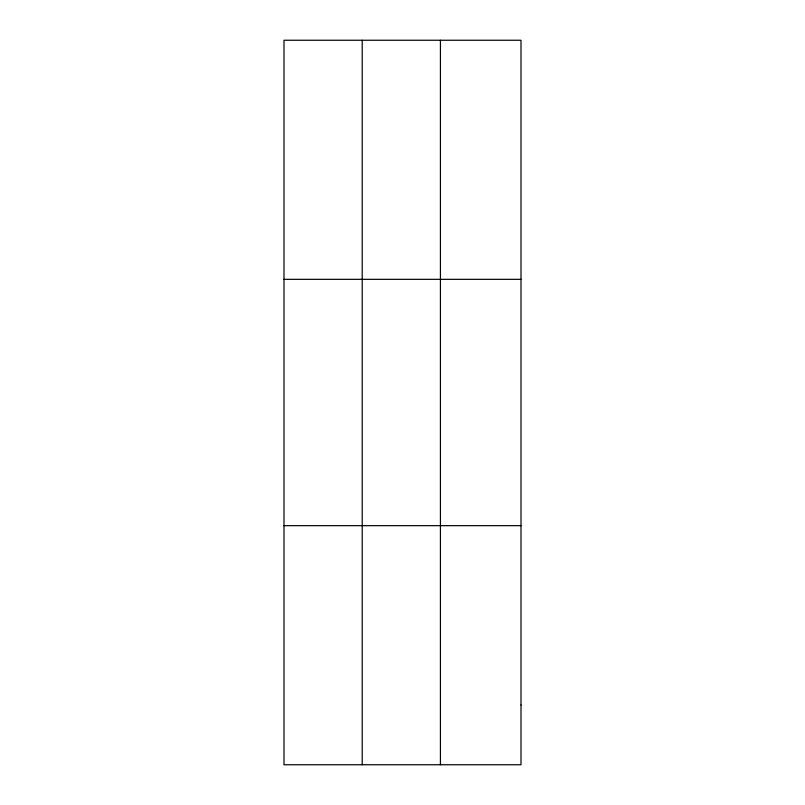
<?xml version="1.0" encoding="UTF-8"?>
<svg xmlns="http://www.w3.org/2000/svg" width="805" height="805" viewBox="0 0 805 805"><rect width="100%" height="100%" fill="white"/><g stroke="black" fill="none" stroke-linecap="round" stroke-linejoin="round"><path stroke-width="1.21" d="M362.21 40.25L362.21 764.75M440.426 40.25L440.426 764.75M283.994 279.335L521.006 279.335M283.994 525.665L521.006 525.665M521.006 704.979L521.006 764.75L283.994 764.75L283.994 40.25L521.006 40.25L521.006 704.979"/></g></svg>
